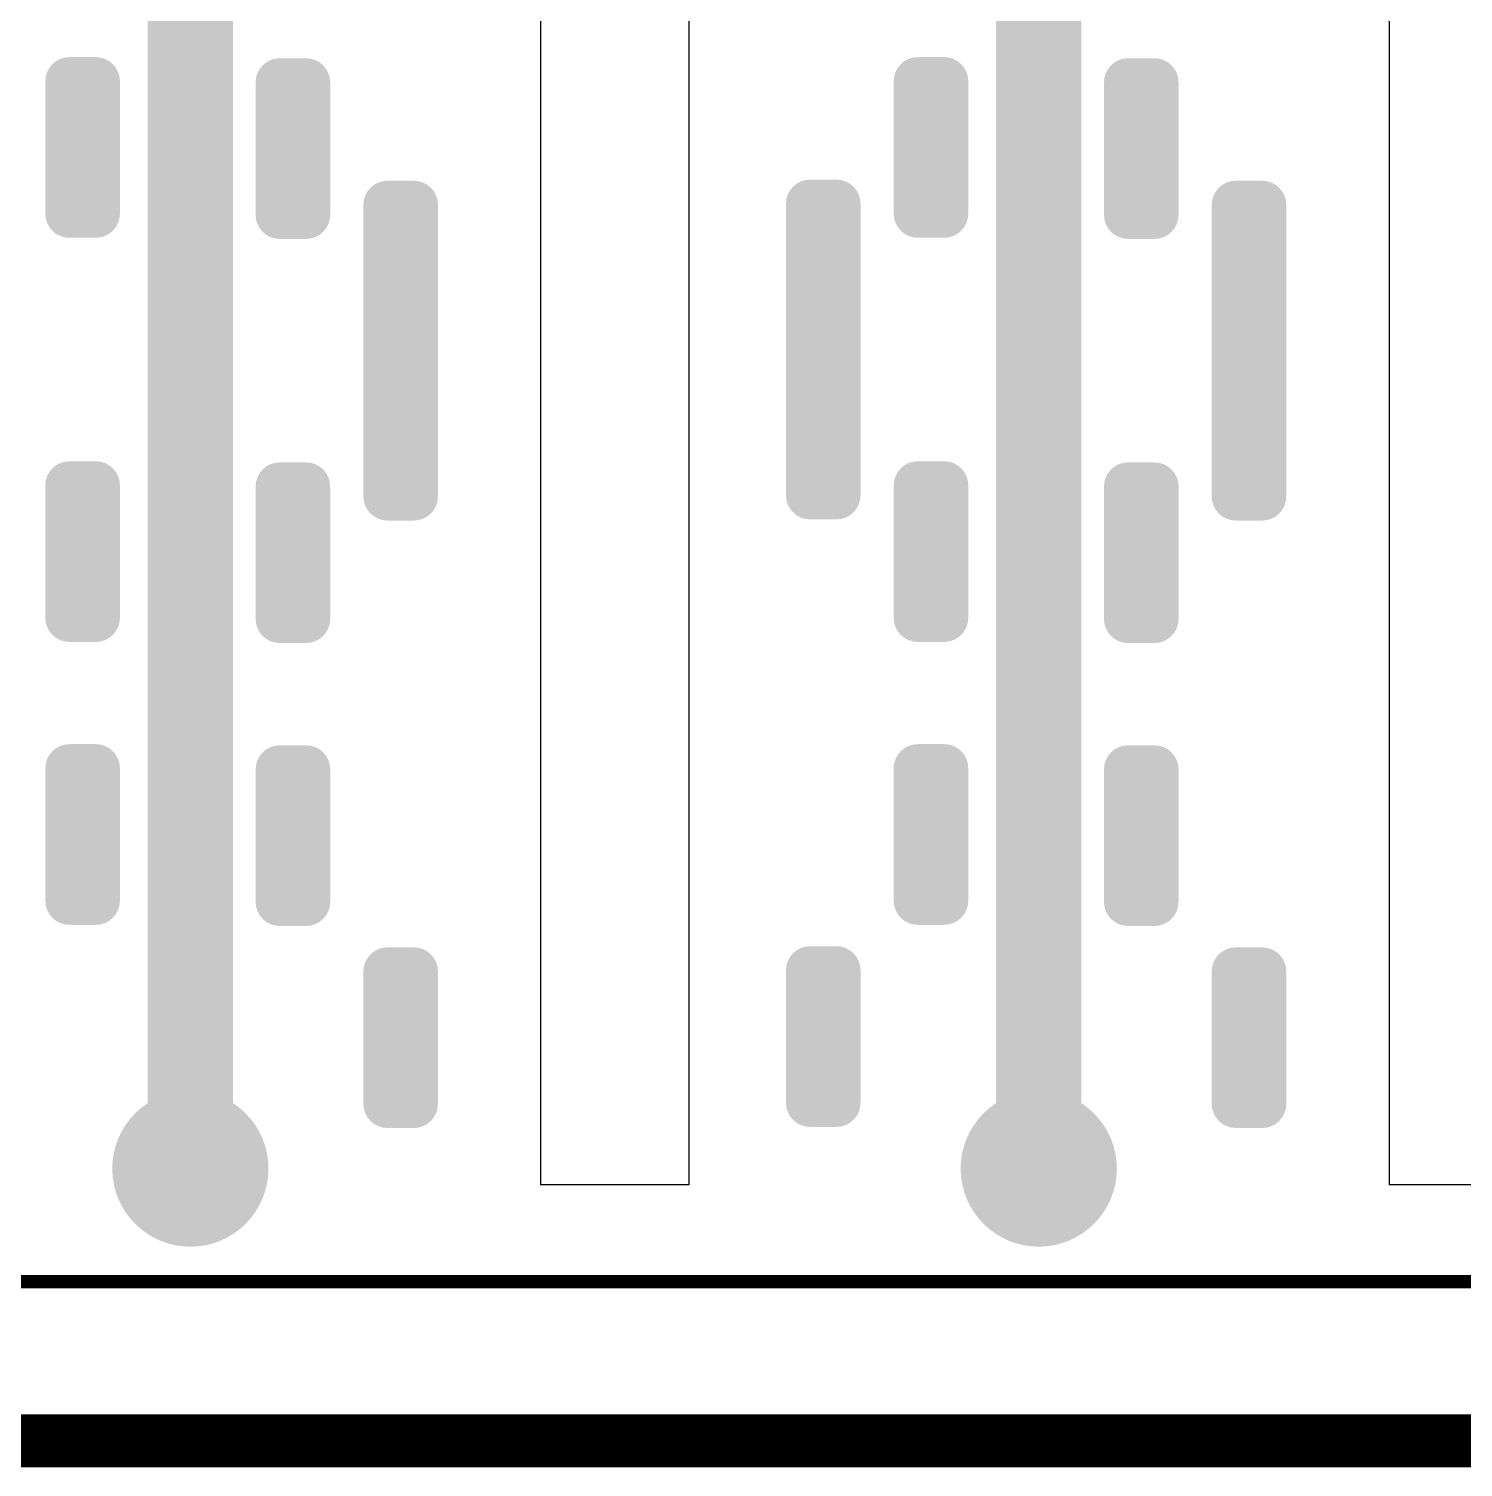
# Model space of a CAD drawing. Header units: inches. Extents: x -0.01 to 3.95, y -0.11 to 1.88.
# Drawn here: x 1.435 to 1.967, y -0.107 to 0.426 of the extents above; entities that cross this region are included whole.
import ezdxf

# ---------------------------------------------------------------- set-up
doc = ezdxf.new("R2010")
doc.units = ezdxf.units.IN
doc.header["$MEASUREMENT"] = 0
for name, color, linetype in [('Board Outline', 216, 'Continuous'), ('Bottom Layer', 5, 'Continuous'), ('Bottom Solder', 6, 'Continuous'), ('Top Layer', 1, 'Continuous'), ('Top Overlay', 2, 'Continuous'), ('Top Paste', 8, 'Continuous'), ('Top Solder', 216, 'Continuous'), ('Via Holes', 16, 'Continuous')]:
    doc.layers.add(name, color=color, linetype=linetype)

msp = doc.modelspace()

# ---------------------------------------------------------------- hatches: boundary and pattern name
at = {"layer": 'Bottom Layer'}
h = msp.add_hatch(color=5, dxfattribs=at)
edge = h.paths.add_edge_path()
edge.add_arc((1.49484, 0.00336), 0.025, 0, 360)
h = msp.add_hatch(color=5, dxfattribs=at)
edge = h.paths.add_edge_path()
edge.add_arc((1.8098, 0.00336), 0.025, 0, 360)
h = msp.add_hatch(color=5, dxfattribs=at)
edge = h.paths.add_edge_path()
edge.add_arc((1.8098, 0.00336), 0.025, 0, 360)
at = {"layer": 'Bottom Solder'}
h = msp.add_hatch(color=6, dxfattribs=at)
edge = h.paths.add_edge_path()
edge.add_arc((1.49484, 0.00336), 0.029, 0, 360)
h = msp.add_hatch(color=6, dxfattribs=at)
edge = h.paths.add_edge_path()
edge.add_arc((1.8098, 0.00336), 0.029, 0, 360)
h = msp.add_hatch(color=6, dxfattribs=at)
edge = h.paths.add_edge_path()
edge.add_arc((1.8098, 0.00336), 0.029, 0, 360)
at = {"layer": 'Top Layer'}
h = msp.add_hatch(color=1, dxfattribs=at)
edge = h.paths.add_edge_path()
edge.add_arc((1.48894, 1.70551), 0.00591, 90, 180)
edge.add_line((1.48303, 1.70551), (1.48303, 0.00472))
edge.add_arc((1.48894, 0.00472), 0.00591, 180, 270)
edge.add_line((1.48894, -0.00118), (1.50075, -0.00118))
edge.add_arc((1.50075, 0.00472), 0.00591, 270, 360)
edge.add_line((1.50665, 0.00472), (1.50665, 1.70551))
edge.add_arc((1.50075, 1.70551), 0.00591, 0, 90)
edge.add_line((1.50075, 1.71141), (1.48894, 1.71141))
h = msp.add_hatch(color=1, dxfattribs=at)
edge = h.paths.add_edge_path()
edge.add_arc((1.8039, 1.70551), 0.00591, 90, 180)
edge.add_line((1.79799, 1.70551), (1.79799, 0.00472))
edge.add_arc((1.8039, 0.00472), 0.00591, 180, 270)
edge.add_line((1.8039, -0.00118), (1.81571, -0.00118))
edge.add_arc((1.81571, 0.00472), 0.00591, 270, 360)
edge.add_line((1.82161, 0.00472), (1.82161, 1.70551))
edge.add_arc((1.81571, 1.70551), 0.00591, 0, 90)
edge.add_line((1.81571, 1.71141), (1.8039, 1.71141))
h = msp.add_hatch(color=1, dxfattribs=at)
edge = h.paths.add_edge_path()
edge.add_arc((1.44992, 0.40697), 0.00492, 90, 180)
edge.add_line((1.445, 0.40697), (1.445, 0.35775))
edge.add_arc((1.44992, 0.35775), 0.00492, 180, 270)
edge.add_line((1.44992, 0.35283), (1.45976, 0.35283))
edge.add_arc((1.45976, 0.35775), 0.00492, 270, 360)
edge.add_line((1.46469, 0.35775), (1.46469, 0.40697))
edge.add_arc((1.45976, 0.40697), 0.00492, 0, 90)
edge.add_line((1.45976, 0.41189), (1.44992, 0.41189))
h = msp.add_hatch(color=1, dxfattribs=at)
edge = h.paths.add_edge_path()
edge.add_arc((1.53783, 0.35734), 0.00492, 270, 360)
edge.add_line((1.54275, 0.35734), (1.54275, 0.40655))
edge.add_arc((1.53783, 0.40655), 0.00492, 0, 90)
edge.add_line((1.53783, 0.41147), (1.52799, 0.41147))
edge.add_arc((1.52799, 0.40655), 0.00492, 90, 180)
edge.add_line((1.52307, 0.40655), (1.52307, 0.35734))
edge.add_arc((1.52799, 0.35734), 0.00492, 180, 270)
edge.add_line((1.52799, 0.35242), (1.53783, 0.35242))
h = msp.add_hatch(color=1, dxfattribs=at)
edge = h.paths.add_edge_path()
edge.add_arc((1.76488, 0.40697), 0.00492, 90, 180)
edge.add_line((1.75996, 0.40697), (1.75996, 0.35775))
edge.add_arc((1.76488, 0.35775), 0.00492, 180, 270)
edge.add_line((1.76488, 0.35283), (1.77472, 0.35283))
edge.add_arc((1.77472, 0.35775), 0.00492, 270, 360)
edge.add_line((1.77965, 0.35775), (1.77965, 0.40697))
edge.add_arc((1.77472, 0.40697), 0.00492, 0, 90)
edge.add_line((1.77472, 0.41189), (1.76488, 0.41189))
h = msp.add_hatch(color=1, dxfattribs=at)
edge = h.paths.add_edge_path()
edge.add_arc((1.85279, 0.35734), 0.00492, 270, 360)
edge.add_line((1.85771, 0.35734), (1.85771, 0.40655))
edge.add_arc((1.85279, 0.40655), 0.00492, 0, 90)
edge.add_line((1.85279, 0.41147), (1.84295, 0.41147))
edge.add_arc((1.84295, 0.40655), 0.00492, 90, 180)
edge.add_line((1.83803, 0.40655), (1.83803, 0.35734))
edge.add_arc((1.84295, 0.35734), 0.00492, 180, 270)
edge.add_line((1.84295, 0.35242), (1.85279, 0.35242))
h = msp.add_hatch(color=1, dxfattribs=at)
edge = h.paths.add_edge_path()
edge.add_arc((1.57783, 0.25281), 0.00492, 270, 360)
edge.add_line((1.58275, 0.25281), (1.58275, 0.36108))
edge.add_arc((1.57783, 0.36108), 0.00492, 0, 90)
edge.add_line((1.57783, 0.366), (1.56799, 0.366))
edge.add_arc((1.56799, 0.36108), 0.00492, 90, 180)
edge.add_line((1.56307, 0.36108), (1.56307, 0.25281))
edge.add_arc((1.56799, 0.25281), 0.00492, 180, 270)
edge.add_line((1.56799, 0.24789), (1.57783, 0.24789))
h = msp.add_hatch(color=1, dxfattribs=at)
edge = h.paths.add_edge_path()
edge.add_arc((1.72488, 0.36149), 0.00492, 90, 180)
edge.add_line((1.71996, 0.36149), (1.71996, 0.25323))
edge.add_arc((1.72488, 0.25323), 0.00492, 180, 270)
edge.add_line((1.72488, 0.2483), (1.73472, 0.2483))
edge.add_arc((1.73472, 0.25323), 0.00492, 270, 360)
edge.add_line((1.73965, 0.25323), (1.73965, 0.36149))
edge.add_arc((1.73472, 0.36149), 0.00492, 0, 90)
edge.add_line((1.73472, 0.36641), (1.72488, 0.36641))
h = msp.add_hatch(color=1, dxfattribs=at)
edge = h.paths.add_edge_path()
edge.add_arc((1.89279, 0.25281), 0.00492, 270, 360)
edge.add_line((1.89771, 0.25281), (1.89771, 0.36108))
edge.add_arc((1.89279, 0.36108), 0.00492, 0, 90)
edge.add_line((1.89279, 0.366), (1.88295, 0.366))
edge.add_arc((1.88295, 0.36108), 0.00492, 90, 180)
edge.add_line((1.87803, 0.36108), (1.87803, 0.25281))
edge.add_arc((1.88295, 0.25281), 0.00492, 180, 270)
edge.add_line((1.88295, 0.24789), (1.89279, 0.24789))
h = msp.add_hatch(color=1, dxfattribs=at)
edge = h.paths.add_edge_path()
edge.add_arc((1.44992, 0.25697), 0.00492, 90, 180)
edge.add_line((1.445, 0.25697), (1.445, 0.20775))
edge.add_arc((1.44992, 0.20775), 0.00492, 180, 270)
edge.add_line((1.44992, 0.20283), (1.45976, 0.20283))
edge.add_arc((1.45976, 0.20775), 0.00492, 270, 360)
edge.add_line((1.46469, 0.20775), (1.46469, 0.25697))
edge.add_arc((1.45976, 0.25697), 0.00492, 0, 90)
edge.add_line((1.45976, 0.26189), (1.44992, 0.26189))
h = msp.add_hatch(color=1, dxfattribs=at)
edge = h.paths.add_edge_path()
edge.add_arc((1.76488, 0.25697), 0.00492, 90, 180)
edge.add_line((1.75996, 0.25697), (1.75996, 0.20775))
edge.add_arc((1.76488, 0.20775), 0.00492, 180, 270)
edge.add_line((1.76488, 0.20283), (1.77472, 0.20283))
edge.add_arc((1.77472, 0.20775), 0.00492, 270, 360)
edge.add_line((1.77965, 0.20775), (1.77965, 0.25697))
edge.add_arc((1.77472, 0.25697), 0.00492, 0, 90)
edge.add_line((1.77472, 0.26189), (1.76488, 0.26189))
h = msp.add_hatch(color=1, dxfattribs=at)
edge = h.paths.add_edge_path()
edge.add_arc((1.53783, 0.20734), 0.00492, 270, 360)
edge.add_line((1.54275, 0.20734), (1.54275, 0.25655))
edge.add_arc((1.53783, 0.25655), 0.00492, 0, 90)
edge.add_line((1.53783, 0.26147), (1.52799, 0.26147))
edge.add_arc((1.52799, 0.25655), 0.00492, 90, 180)
edge.add_line((1.52307, 0.25655), (1.52307, 0.20734))
edge.add_arc((1.52799, 0.20734), 0.00492, 180, 270)
edge.add_line((1.52799, 0.20242), (1.53783, 0.20242))
h = msp.add_hatch(color=1, dxfattribs=at)
edge = h.paths.add_edge_path()
edge.add_arc((1.85279, 0.20734), 0.00492, 270, 360)
edge.add_line((1.85771, 0.20734), (1.85771, 0.25655))
edge.add_arc((1.85279, 0.25655), 0.00492, 0, 90)
edge.add_line((1.85279, 0.26147), (1.84295, 0.26147))
edge.add_arc((1.84295, 0.25655), 0.00492, 90, 180)
edge.add_line((1.83803, 0.25655), (1.83803, 0.20734))
edge.add_arc((1.84295, 0.20734), 0.00492, 180, 270)
edge.add_line((1.84295, 0.20242), (1.85279, 0.20242))
h = msp.add_hatch(color=1, dxfattribs=at)
edge = h.paths.add_edge_path()
edge.add_arc((1.44992, 0.15197), 0.00492, 90, 180)
edge.add_line((1.445, 0.15197), (1.445, 0.10275))
edge.add_arc((1.44992, 0.10275), 0.00492, 180, 270)
edge.add_line((1.44992, 0.09783), (1.45976, 0.09783))
edge.add_arc((1.45976, 0.10275), 0.00492, 270, 360)
edge.add_line((1.46469, 0.10275), (1.46469, 0.15197))
edge.add_arc((1.45976, 0.15197), 0.00492, 0, 90)
edge.add_line((1.45976, 0.15689), (1.44992, 0.15689))
h = msp.add_hatch(color=1, dxfattribs=at)
edge = h.paths.add_edge_path()
edge.add_arc((1.53783, 0.10234), 0.00492, 270, 360)
edge.add_line((1.54275, 0.10234), (1.54275, 0.15155))
edge.add_arc((1.53783, 0.15155), 0.00492, 0, 90)
edge.add_line((1.53783, 0.15647), (1.52799, 0.15647))
edge.add_arc((1.52799, 0.15155), 0.00492, 90, 180)
edge.add_line((1.52307, 0.15155), (1.52307, 0.10234))
edge.add_arc((1.52799, 0.10234), 0.00492, 180, 270)
edge.add_line((1.52799, 0.09742), (1.53783, 0.09742))
h = msp.add_hatch(color=1, dxfattribs=at)
edge = h.paths.add_edge_path()
edge.add_arc((1.76488, 0.15197), 0.00492, 90, 180)
edge.add_line((1.75996, 0.15197), (1.75996, 0.10275))
edge.add_arc((1.76488, 0.10275), 0.00492, 180, 270)
edge.add_line((1.76488, 0.09783), (1.77472, 0.09783))
edge.add_arc((1.77472, 0.10275), 0.00492, 270, 360)
edge.add_line((1.77965, 0.10275), (1.77965, 0.15197))
edge.add_arc((1.77472, 0.15197), 0.00492, 0, 90)
edge.add_line((1.77472, 0.15689), (1.76488, 0.15689))
h = msp.add_hatch(color=1, dxfattribs=at)
edge = h.paths.add_edge_path()
edge.add_arc((1.85279, 0.10234), 0.00492, 270, 360)
edge.add_line((1.85771, 0.10234), (1.85771, 0.15155))
edge.add_arc((1.85279, 0.15155), 0.00492, 0, 90)
edge.add_line((1.85279, 0.15647), (1.84295, 0.15647))
edge.add_arc((1.84295, 0.15155), 0.00492, 90, 180)
edge.add_line((1.83803, 0.15155), (1.83803, 0.10234))
edge.add_arc((1.84295, 0.10234), 0.00492, 180, 270)
edge.add_line((1.84295, 0.09742), (1.85279, 0.09742))
h = msp.add_hatch(color=1, dxfattribs=at)
edge = h.paths.add_edge_path()
edge.add_arc((1.57783, 0.02734), 0.00492, 270, 360)
edge.add_line((1.58275, 0.02734), (1.58275, 0.07655))
edge.add_arc((1.57783, 0.07655), 0.00492, 0, 90)
edge.add_line((1.57783, 0.08147), (1.56799, 0.08147))
edge.add_arc((1.56799, 0.07655), 0.00492, 90, 180)
edge.add_line((1.56307, 0.07655), (1.56307, 0.02734))
edge.add_arc((1.56799, 0.02734), 0.00492, 180, 270)
edge.add_line((1.56799, 0.02242), (1.57783, 0.02242))
h = msp.add_hatch(color=1, dxfattribs=at)
edge = h.paths.add_edge_path()
edge.add_arc((1.72488, 0.07697), 0.00492, 90, 180)
edge.add_line((1.71996, 0.07697), (1.71996, 0.02775))
edge.add_arc((1.72488, 0.02775), 0.00492, 180, 270)
edge.add_line((1.72488, 0.02283), (1.73472, 0.02283))
edge.add_arc((1.73472, 0.02775), 0.00492, 270, 360)
edge.add_line((1.73965, 0.02775), (1.73965, 0.07697))
edge.add_arc((1.73472, 0.07697), 0.00492, 0, 90)
edge.add_line((1.73472, 0.08189), (1.72488, 0.08189))
h = msp.add_hatch(color=1, dxfattribs=at)
edge = h.paths.add_edge_path()
edge.add_arc((1.89279, 0.02734), 0.00492, 270, 360)
edge.add_line((1.89771, 0.02734), (1.89771, 0.07655))
edge.add_arc((1.89279, 0.07655), 0.00492, 0, 90)
edge.add_line((1.89279, 0.08147), (1.88295, 0.08147))
edge.add_arc((1.88295, 0.07655), 0.00492, 90, 180)
edge.add_line((1.87803, 0.07655), (1.87803, 0.02734))
edge.add_arc((1.88295, 0.02734), 0.00492, 180, 270)
edge.add_line((1.88295, 0.02242), (1.89279, 0.02242))
h = msp.add_hatch(color=1, dxfattribs=at)
edge = h.paths.add_edge_path()
edge.add_arc((1.49484, 0.00336), 0.025, 0, 360)
h = msp.add_hatch(color=1, dxfattribs=at)
edge = h.paths.add_edge_path()
edge.add_arc((1.8098, 0.00336), 0.025, 0, 360)
h = msp.add_hatch(color=1, dxfattribs=at)
edge = h.paths.add_edge_path()
edge.add_arc((1.8098, 0.00336), 0.025, 0, 360)
at = {"layer": 'Top Paste'}
h = msp.add_hatch(color=8, dxfattribs=at)
edge = h.paths.add_edge_path()
edge.add_arc((1.48894, 1.70551), 0.00591, 90, 180)
edge.add_line((1.48303, 1.70551), (1.48303, 0.00472))
edge.add_arc((1.48894, 0.00472), 0.00591, 180, 270)
edge.add_line((1.48894, -0.00118), (1.50075, -0.00118))
edge.add_arc((1.50075, 0.00472), 0.00591, 270, 360)
edge.add_line((1.50665, 0.00472), (1.50665, 1.70551))
edge.add_arc((1.50075, 1.70551), 0.00591, 0, 90)
edge.add_line((1.50075, 1.71141), (1.48894, 1.71141))
h = msp.add_hatch(color=8, dxfattribs=at)
edge = h.paths.add_edge_path()
edge.add_arc((1.8039, 1.70551), 0.00591, 90, 180)
edge.add_line((1.79799, 1.70551), (1.79799, 0.00472))
edge.add_arc((1.8039, 0.00472), 0.00591, 180, 270)
edge.add_line((1.8039, -0.00118), (1.81571, -0.00118))
edge.add_arc((1.81571, 0.00472), 0.00591, 270, 360)
edge.add_line((1.82161, 0.00472), (1.82161, 1.70551))
edge.add_arc((1.81571, 1.70551), 0.00591, 0, 90)
edge.add_line((1.81571, 1.71141), (1.8039, 1.71141))
h = msp.add_hatch(color=8, dxfattribs=at)
edge = h.paths.add_edge_path()
edge.add_arc((1.44992, 0.40697), 0.00492, 90, 180)
edge.add_line((1.445, 0.40697), (1.445, 0.35775))
edge.add_arc((1.44992, 0.35775), 0.00492, 180, 270)
edge.add_line((1.44992, 0.35283), (1.45976, 0.35283))
edge.add_arc((1.45976, 0.35775), 0.00492, 270, 360)
edge.add_line((1.46469, 0.35775), (1.46469, 0.40697))
edge.add_arc((1.45976, 0.40697), 0.00492, 0, 90)
edge.add_line((1.45976, 0.41189), (1.44992, 0.41189))
h = msp.add_hatch(color=8, dxfattribs=at)
edge = h.paths.add_edge_path()
edge.add_arc((1.53783, 0.35734), 0.00492, 270, 360)
edge.add_line((1.54275, 0.35734), (1.54275, 0.40655))
edge.add_arc((1.53783, 0.40655), 0.00492, 0, 90)
edge.add_line((1.53783, 0.41147), (1.52799, 0.41147))
edge.add_arc((1.52799, 0.40655), 0.00492, 90, 180)
edge.add_line((1.52307, 0.40655), (1.52307, 0.35734))
edge.add_arc((1.52799, 0.35734), 0.00492, 180, 270)
edge.add_line((1.52799, 0.35242), (1.53783, 0.35242))
h = msp.add_hatch(color=8, dxfattribs=at)
edge = h.paths.add_edge_path()
edge.add_arc((1.76488, 0.40697), 0.00492, 90, 180)
edge.add_line((1.75996, 0.40697), (1.75996, 0.35775))
edge.add_arc((1.76488, 0.35775), 0.00492, 180, 270)
edge.add_line((1.76488, 0.35283), (1.77472, 0.35283))
edge.add_arc((1.77472, 0.35775), 0.00492, 270, 360)
edge.add_line((1.77965, 0.35775), (1.77965, 0.40697))
edge.add_arc((1.77472, 0.40697), 0.00492, 0, 90)
edge.add_line((1.77472, 0.41189), (1.76488, 0.41189))
h = msp.add_hatch(color=8, dxfattribs=at)
edge = h.paths.add_edge_path()
edge.add_arc((1.85279, 0.35734), 0.00492, 270, 360)
edge.add_line((1.85771, 0.35734), (1.85771, 0.40655))
edge.add_arc((1.85279, 0.40655), 0.00492, 0, 90)
edge.add_line((1.85279, 0.41147), (1.84295, 0.41147))
edge.add_arc((1.84295, 0.40655), 0.00492, 90, 180)
edge.add_line((1.83803, 0.40655), (1.83803, 0.35734))
edge.add_arc((1.84295, 0.35734), 0.00492, 180, 270)
edge.add_line((1.84295, 0.35242), (1.85279, 0.35242))
h = msp.add_hatch(color=8, dxfattribs=at)
edge = h.paths.add_edge_path()
edge.add_arc((1.57783, 0.25281), 0.00492, 270, 360)
edge.add_line((1.58275, 0.25281), (1.58275, 0.36108))
edge.add_arc((1.57783, 0.36108), 0.00492, 0, 90)
edge.add_line((1.57783, 0.366), (1.56799, 0.366))
edge.add_arc((1.56799, 0.36108), 0.00492, 90, 180)
edge.add_line((1.56307, 0.36108), (1.56307, 0.25281))
edge.add_arc((1.56799, 0.25281), 0.00492, 180, 270)
edge.add_line((1.56799, 0.24789), (1.57783, 0.24789))
h = msp.add_hatch(color=8, dxfattribs=at)
edge = h.paths.add_edge_path()
edge.add_arc((1.72488, 0.36149), 0.00492, 90, 180)
edge.add_line((1.71996, 0.36149), (1.71996, 0.25323))
edge.add_arc((1.72488, 0.25323), 0.00492, 180, 270)
edge.add_line((1.72488, 0.2483), (1.73472, 0.2483))
edge.add_arc((1.73472, 0.25323), 0.00492, 270, 360)
edge.add_line((1.73965, 0.25323), (1.73965, 0.36149))
edge.add_arc((1.73472, 0.36149), 0.00492, 0, 90)
edge.add_line((1.73472, 0.36641), (1.72488, 0.36641))
h = msp.add_hatch(color=8, dxfattribs=at)
edge = h.paths.add_edge_path()
edge.add_arc((1.89279, 0.25281), 0.00492, 270, 360)
edge.add_line((1.89771, 0.25281), (1.89771, 0.36108))
edge.add_arc((1.89279, 0.36108), 0.00492, 0, 90)
edge.add_line((1.89279, 0.366), (1.88295, 0.366))
edge.add_arc((1.88295, 0.36108), 0.00492, 90, 180)
edge.add_line((1.87803, 0.36108), (1.87803, 0.25281))
edge.add_arc((1.88295, 0.25281), 0.00492, 180, 270)
edge.add_line((1.88295, 0.24789), (1.89279, 0.24789))
h = msp.add_hatch(color=8, dxfattribs=at)
edge = h.paths.add_edge_path()
edge.add_arc((1.44992, 0.25697), 0.00492, 90, 180)
edge.add_line((1.445, 0.25697), (1.445, 0.20775))
edge.add_arc((1.44992, 0.20775), 0.00492, 180, 270)
edge.add_line((1.44992, 0.20283), (1.45976, 0.20283))
edge.add_arc((1.45976, 0.20775), 0.00492, 270, 360)
edge.add_line((1.46469, 0.20775), (1.46469, 0.25697))
edge.add_arc((1.45976, 0.25697), 0.00492, 0, 90)
edge.add_line((1.45976, 0.26189), (1.44992, 0.26189))
h = msp.add_hatch(color=8, dxfattribs=at)
edge = h.paths.add_edge_path()
edge.add_arc((1.76488, 0.25697), 0.00492, 90, 180)
edge.add_line((1.75996, 0.25697), (1.75996, 0.20775))
edge.add_arc((1.76488, 0.20775), 0.00492, 180, 270)
edge.add_line((1.76488, 0.20283), (1.77472, 0.20283))
edge.add_arc((1.77472, 0.20775), 0.00492, 270, 360)
edge.add_line((1.77965, 0.20775), (1.77965, 0.25697))
edge.add_arc((1.77472, 0.25697), 0.00492, 0, 90)
edge.add_line((1.77472, 0.26189), (1.76488, 0.26189))
h = msp.add_hatch(color=8, dxfattribs=at)
edge = h.paths.add_edge_path()
edge.add_arc((1.53783, 0.20734), 0.00492, 270, 360)
edge.add_line((1.54275, 0.20734), (1.54275, 0.25655))
edge.add_arc((1.53783, 0.25655), 0.00492, 0, 90)
edge.add_line((1.53783, 0.26147), (1.52799, 0.26147))
edge.add_arc((1.52799, 0.25655), 0.00492, 90, 180)
edge.add_line((1.52307, 0.25655), (1.52307, 0.20734))
edge.add_arc((1.52799, 0.20734), 0.00492, 180, 270)
edge.add_line((1.52799, 0.20242), (1.53783, 0.20242))
h = msp.add_hatch(color=8, dxfattribs=at)
edge = h.paths.add_edge_path()
edge.add_arc((1.85279, 0.20734), 0.00492, 270, 360)
edge.add_line((1.85771, 0.20734), (1.85771, 0.25655))
edge.add_arc((1.85279, 0.25655), 0.00492, 0, 90)
edge.add_line((1.85279, 0.26147), (1.84295, 0.26147))
edge.add_arc((1.84295, 0.25655), 0.00492, 90, 180)
edge.add_line((1.83803, 0.25655), (1.83803, 0.20734))
edge.add_arc((1.84295, 0.20734), 0.00492, 180, 270)
edge.add_line((1.84295, 0.20242), (1.85279, 0.20242))
h = msp.add_hatch(color=8, dxfattribs=at)
edge = h.paths.add_edge_path()
edge.add_arc((1.44992, 0.15197), 0.00492, 90, 180)
edge.add_line((1.445, 0.15197), (1.445, 0.10275))
edge.add_arc((1.44992, 0.10275), 0.00492, 180, 270)
edge.add_line((1.44992, 0.09783), (1.45976, 0.09783))
edge.add_arc((1.45976, 0.10275), 0.00492, 270, 360)
edge.add_line((1.46469, 0.10275), (1.46469, 0.15197))
edge.add_arc((1.45976, 0.15197), 0.00492, 0, 90)
edge.add_line((1.45976, 0.15689), (1.44992, 0.15689))
h = msp.add_hatch(color=8, dxfattribs=at)
edge = h.paths.add_edge_path()
edge.add_arc((1.53783, 0.10234), 0.00492, 270, 360)
edge.add_line((1.54275, 0.10234), (1.54275, 0.15155))
edge.add_arc((1.53783, 0.15155), 0.00492, 0, 90)
edge.add_line((1.53783, 0.15647), (1.52799, 0.15647))
edge.add_arc((1.52799, 0.15155), 0.00492, 90, 180)
edge.add_line((1.52307, 0.15155), (1.52307, 0.10234))
edge.add_arc((1.52799, 0.10234), 0.00492, 180, 270)
edge.add_line((1.52799, 0.09742), (1.53783, 0.09742))
h = msp.add_hatch(color=8, dxfattribs=at)
edge = h.paths.add_edge_path()
edge.add_arc((1.76488, 0.15197), 0.00492, 90, 180)
edge.add_line((1.75996, 0.15197), (1.75996, 0.10275))
edge.add_arc((1.76488, 0.10275), 0.00492, 180, 270)
edge.add_line((1.76488, 0.09783), (1.77472, 0.09783))
edge.add_arc((1.77472, 0.10275), 0.00492, 270, 360)
edge.add_line((1.77965, 0.10275), (1.77965, 0.15197))
edge.add_arc((1.77472, 0.15197), 0.00492, 0, 90)
edge.add_line((1.77472, 0.15689), (1.76488, 0.15689))
h = msp.add_hatch(color=8, dxfattribs=at)
edge = h.paths.add_edge_path()
edge.add_arc((1.85279, 0.10234), 0.00492, 270, 360)
edge.add_line((1.85771, 0.10234), (1.85771, 0.15155))
edge.add_arc((1.85279, 0.15155), 0.00492, 0, 90)
edge.add_line((1.85279, 0.15647), (1.84295, 0.15647))
edge.add_arc((1.84295, 0.15155), 0.00492, 90, 180)
edge.add_line((1.83803, 0.15155), (1.83803, 0.10234))
edge.add_arc((1.84295, 0.10234), 0.00492, 180, 270)
edge.add_line((1.84295, 0.09742), (1.85279, 0.09742))
h = msp.add_hatch(color=8, dxfattribs=at)
edge = h.paths.add_edge_path()
edge.add_arc((1.57783, 0.02734), 0.00492, 270, 360)
edge.add_line((1.58275, 0.02734), (1.58275, 0.07655))
edge.add_arc((1.57783, 0.07655), 0.00492, 0, 90)
edge.add_line((1.57783, 0.08147), (1.56799, 0.08147))
edge.add_arc((1.56799, 0.07655), 0.00492, 90, 180)
edge.add_line((1.56307, 0.07655), (1.56307, 0.02734))
edge.add_arc((1.56799, 0.02734), 0.00492, 180, 270)
edge.add_line((1.56799, 0.02242), (1.57783, 0.02242))
h = msp.add_hatch(color=8, dxfattribs=at)
edge = h.paths.add_edge_path()
edge.add_arc((1.72488, 0.07697), 0.00492, 90, 180)
edge.add_line((1.71996, 0.07697), (1.71996, 0.02775))
edge.add_arc((1.72488, 0.02775), 0.00492, 180, 270)
edge.add_line((1.72488, 0.02283), (1.73472, 0.02283))
edge.add_arc((1.73472, 0.02775), 0.00492, 270, 360)
edge.add_line((1.73965, 0.02775), (1.73965, 0.07697))
edge.add_arc((1.73472, 0.07697), 0.00492, 0, 90)
edge.add_line((1.73472, 0.08189), (1.72488, 0.08189))
h = msp.add_hatch(color=8, dxfattribs=at)
edge = h.paths.add_edge_path()
edge.add_arc((1.89279, 0.02734), 0.00492, 270, 360)
edge.add_line((1.89771, 0.02734), (1.89771, 0.07655))
edge.add_arc((1.89279, 0.07655), 0.00492, 0, 90)
edge.add_line((1.89279, 0.08147), (1.88295, 0.08147))
edge.add_arc((1.88295, 0.07655), 0.00492, 90, 180)
edge.add_line((1.87803, 0.07655), (1.87803, 0.02734))
edge.add_arc((1.88295, 0.02734), 0.00492, 180, 270)
edge.add_line((1.88295, 0.02242), (1.89279, 0.02242))
at = {"layer": 'Top Solder'}
h = msp.add_hatch(color=216, dxfattribs=at)
edge = h.paths.add_edge_path()
edge.add_arc((1.48894, 1.70551), 0.00991, 90, 180)
edge.add_line((1.47903, 1.70551), (1.47903, 0.00472))
edge.add_arc((1.48894, 0.00472), 0.00991, 180, 270)
edge.add_line((1.48894, -0.00518), (1.50075, -0.00518))
edge.add_arc((1.50075, 0.00472), 0.00991, 270, 360)
edge.add_line((1.51065, 0.00472), (1.51065, 1.70551))
edge.add_arc((1.50075, 1.70551), 0.00991, 0, 90)
edge.add_line((1.50075, 1.71541), (1.48894, 1.71541))
h = msp.add_hatch(color=216, dxfattribs=at)
edge = h.paths.add_edge_path()
edge.add_arc((1.8039, 1.70551), 0.00991, 90, 180)
edge.add_line((1.79399, 1.70551), (1.79399, 0.00472))
edge.add_arc((1.8039, 0.00472), 0.00991, 180, 270)
edge.add_line((1.8039, -0.00518), (1.81571, -0.00518))
edge.add_arc((1.81571, 0.00472), 0.00991, 270, 360)
edge.add_line((1.82561, 0.00472), (1.82561, 1.70551))
edge.add_arc((1.81571, 1.70551), 0.00991, 0, 90)
edge.add_line((1.81571, 1.71541), (1.8039, 1.71541))
h = msp.add_hatch(color=216, dxfattribs=at)
edge = h.paths.add_edge_path()
edge.add_arc((1.44992, 0.40697), 0.00892, 90, 180)
edge.add_line((1.441, 0.40697), (1.441, 0.35775))
edge.add_arc((1.44992, 0.35775), 0.00892, 180, 270)
edge.add_line((1.44992, 0.34883), (1.45976, 0.34883))
edge.add_arc((1.45976, 0.35775), 0.00892, 270, 360)
edge.add_line((1.46869, 0.35775), (1.46869, 0.40697))
edge.add_arc((1.45976, 0.40697), 0.00892, 0, 90)
edge.add_line((1.45976, 0.41589), (1.44992, 0.41589))
h = msp.add_hatch(color=216, dxfattribs=at)
edge = h.paths.add_edge_path()
edge.add_arc((1.53783, 0.35734), 0.00892, 270, 360)
edge.add_line((1.54675, 0.35734), (1.54675, 0.40655))
edge.add_arc((1.53783, 0.40655), 0.00892, 0, 90)
edge.add_line((1.53783, 0.41547), (1.52799, 0.41547))
edge.add_arc((1.52799, 0.40655), 0.00892, 90, 180)
edge.add_line((1.51907, 0.40655), (1.51907, 0.35734))
edge.add_arc((1.52799, 0.35734), 0.00892, 180, 270)
edge.add_line((1.52799, 0.34842), (1.53783, 0.34842))
h = msp.add_hatch(color=216, dxfattribs=at)
edge = h.paths.add_edge_path()
edge.add_arc((1.76488, 0.40697), 0.00892, 90, 180)
edge.add_line((1.75596, 0.40697), (1.75596, 0.35775))
edge.add_arc((1.76488, 0.35775), 0.00892, 180, 270)
edge.add_line((1.76488, 0.34883), (1.77472, 0.34883))
edge.add_arc((1.77472, 0.35775), 0.00892, 270, 360)
edge.add_line((1.78365, 0.35775), (1.78365, 0.40697))
edge.add_arc((1.77472, 0.40697), 0.00892, 0, 90)
edge.add_line((1.77472, 0.41589), (1.76488, 0.41589))
h = msp.add_hatch(color=216, dxfattribs=at)
edge = h.paths.add_edge_path()
edge.add_arc((1.85279, 0.35734), 0.00892, 270, 360)
edge.add_line((1.86171, 0.35734), (1.86171, 0.40655))
edge.add_arc((1.85279, 0.40655), 0.00892, 0, 90)
edge.add_line((1.85279, 0.41547), (1.84295, 0.41547))
edge.add_arc((1.84295, 0.40655), 0.00892, 90, 180)
edge.add_line((1.83403, 0.40655), (1.83403, 0.35734))
edge.add_arc((1.84295, 0.35734), 0.00892, 180, 270)
edge.add_line((1.84295, 0.34842), (1.85279, 0.34842))
h = msp.add_hatch(color=216, dxfattribs=at)
edge = h.paths.add_edge_path()
edge.add_arc((1.57783, 0.25281), 0.00892, 270, 360)
edge.add_line((1.58675, 0.25281), (1.58675, 0.36108))
edge.add_arc((1.57783, 0.36108), 0.00892, 0, 90)
edge.add_line((1.57783, 0.37), (1.56799, 0.37))
edge.add_arc((1.56799, 0.36108), 0.00892, 90, 180)
edge.add_line((1.55907, 0.36108), (1.55907, 0.25281))
edge.add_arc((1.56799, 0.25281), 0.00892, 180, 270)
edge.add_line((1.56799, 0.24389), (1.57783, 0.24389))
h = msp.add_hatch(color=216, dxfattribs=at)
edge = h.paths.add_edge_path()
edge.add_arc((1.72488, 0.36149), 0.00892, 90, 180)
edge.add_line((1.71596, 0.36149), (1.71596, 0.25323))
edge.add_arc((1.72488, 0.25323), 0.00892, 180, 270)
edge.add_line((1.72488, 0.2443), (1.73472, 0.2443))
edge.add_arc((1.73472, 0.25323), 0.00892, 270, 360)
edge.add_line((1.74365, 0.25323), (1.74365, 0.36149))
edge.add_arc((1.73472, 0.36149), 0.00892, 0, 90)
edge.add_line((1.73472, 0.37041), (1.72488, 0.37041))
h = msp.add_hatch(color=216, dxfattribs=at)
edge = h.paths.add_edge_path()
edge.add_arc((1.89279, 0.25281), 0.00892, 270, 360)
edge.add_line((1.90171, 0.25281), (1.90171, 0.36108))
edge.add_arc((1.89279, 0.36108), 0.00892, 0, 90)
edge.add_line((1.89279, 0.37), (1.88295, 0.37))
edge.add_arc((1.88295, 0.36108), 0.00892, 90, 180)
edge.add_line((1.87403, 0.36108), (1.87403, 0.25281))
edge.add_arc((1.88295, 0.25281), 0.00892, 180, 270)
edge.add_line((1.88295, 0.24389), (1.89279, 0.24389))
h = msp.add_hatch(color=216, dxfattribs=at)
edge = h.paths.add_edge_path()
edge.add_arc((1.44992, 0.25697), 0.00892, 90, 180)
edge.add_line((1.441, 0.25697), (1.441, 0.20775))
edge.add_arc((1.44992, 0.20775), 0.00892, 180, 270)
edge.add_line((1.44992, 0.19883), (1.45976, 0.19883))
edge.add_arc((1.45976, 0.20775), 0.00892, 270, 360)
edge.add_line((1.46869, 0.20775), (1.46869, 0.25697))
edge.add_arc((1.45976, 0.25697), 0.00892, 0, 90)
edge.add_line((1.45976, 0.26589), (1.44992, 0.26589))
h = msp.add_hatch(color=216, dxfattribs=at)
edge = h.paths.add_edge_path()
edge.add_arc((1.53783, 0.20734), 0.00892, 270, 360)
edge.add_line((1.54675, 0.20734), (1.54675, 0.25655))
edge.add_arc((1.53783, 0.25655), 0.00892, 0, 90)
edge.add_line((1.53783, 0.26547), (1.52799, 0.26547))
edge.add_arc((1.52799, 0.25655), 0.00892, 90, 180)
edge.add_line((1.51907, 0.25655), (1.51907, 0.20734))
edge.add_arc((1.52799, 0.20734), 0.00892, 180, 270)
edge.add_line((1.52799, 0.19842), (1.53783, 0.19842))
h = msp.add_hatch(color=216, dxfattribs=at)
edge = h.paths.add_edge_path()
edge.add_arc((1.76488, 0.25697), 0.00892, 90, 180)
edge.add_line((1.75596, 0.25697), (1.75596, 0.20775))
edge.add_arc((1.76488, 0.20775), 0.00892, 180, 270)
edge.add_line((1.76488, 0.19883), (1.77472, 0.19883))
edge.add_arc((1.77472, 0.20775), 0.00892, 270, 360)
edge.add_line((1.78365, 0.20775), (1.78365, 0.25697))
edge.add_arc((1.77472, 0.25697), 0.00892, 0, 90)
edge.add_line((1.77472, 0.26589), (1.76488, 0.26589))
h = msp.add_hatch(color=216, dxfattribs=at)
edge = h.paths.add_edge_path()
edge.add_arc((1.85279, 0.20734), 0.00892, 270, 360)
edge.add_line((1.86171, 0.20734), (1.86171, 0.25655))
edge.add_arc((1.85279, 0.25655), 0.00892, 0, 90)
edge.add_line((1.85279, 0.26547), (1.84295, 0.26547))
edge.add_arc((1.84295, 0.25655), 0.00892, 90, 180)
edge.add_line((1.83403, 0.25655), (1.83403, 0.20734))
edge.add_arc((1.84295, 0.20734), 0.00892, 180, 270)
edge.add_line((1.84295, 0.19842), (1.85279, 0.19842))
h = msp.add_hatch(color=216, dxfattribs=at)
edge = h.paths.add_edge_path()
edge.add_arc((1.44992, 0.15197), 0.00892, 90, 180)
edge.add_line((1.441, 0.15197), (1.441, 0.10275))
edge.add_arc((1.44992, 0.10275), 0.00892, 180, 270)
edge.add_line((1.44992, 0.09383), (1.45976, 0.09383))
edge.add_arc((1.45976, 0.10275), 0.00892, 270, 360)
edge.add_line((1.46869, 0.10275), (1.46869, 0.15197))
edge.add_arc((1.45976, 0.15197), 0.00892, 0, 90)
edge.add_line((1.45976, 0.16089), (1.44992, 0.16089))
h = msp.add_hatch(color=216, dxfattribs=at)
edge = h.paths.add_edge_path()
edge.add_arc((1.53783, 0.10234), 0.00892, 270, 360)
edge.add_line((1.54675, 0.10234), (1.54675, 0.15155))
edge.add_arc((1.53783, 0.15155), 0.00892, 0, 90)
edge.add_line((1.53783, 0.16047), (1.52799, 0.16047))
edge.add_arc((1.52799, 0.15155), 0.00892, 90, 180)
edge.add_line((1.51907, 0.15155), (1.51907, 0.10234))
edge.add_arc((1.52799, 0.10234), 0.00892, 180, 270)
edge.add_line((1.52799, 0.09342), (1.53783, 0.09342))
h = msp.add_hatch(color=216, dxfattribs=at)
edge = h.paths.add_edge_path()
edge.add_arc((1.76488, 0.15197), 0.00892, 90, 180)
edge.add_line((1.75596, 0.15197), (1.75596, 0.10275))
edge.add_arc((1.76488, 0.10275), 0.00892, 180, 270)
edge.add_line((1.76488, 0.09383), (1.77472, 0.09383))
edge.add_arc((1.77472, 0.10275), 0.00892, 270, 360)
edge.add_line((1.78365, 0.10275), (1.78365, 0.15197))
edge.add_arc((1.77472, 0.15197), 0.00892, 0, 90)
edge.add_line((1.77472, 0.16089), (1.76488, 0.16089))
h = msp.add_hatch(color=216, dxfattribs=at)
edge = h.paths.add_edge_path()
edge.add_arc((1.85279, 0.10234), 0.00892, 270, 360)
edge.add_line((1.86171, 0.10234), (1.86171, 0.15155))
edge.add_arc((1.85279, 0.15155), 0.00892, 0, 90)
edge.add_line((1.85279, 0.16047), (1.84295, 0.16047))
edge.add_arc((1.84295, 0.15155), 0.00892, 90, 180)
edge.add_line((1.83403, 0.15155), (1.83403, 0.10234))
edge.add_arc((1.84295, 0.10234), 0.00892, 180, 270)
edge.add_line((1.84295, 0.09342), (1.85279, 0.09342))
h = msp.add_hatch(color=216, dxfattribs=at)
edge = h.paths.add_edge_path()
edge.add_arc((1.57783, 0.02734), 0.00892, 270, 360)
edge.add_line((1.58675, 0.02734), (1.58675, 0.07655))
edge.add_arc((1.57783, 0.07655), 0.00892, 0, 90)
edge.add_line((1.57783, 0.08547), (1.56799, 0.08547))
edge.add_arc((1.56799, 0.07655), 0.00892, 90, 180)
edge.add_line((1.55907, 0.07655), (1.55907, 0.02734))
edge.add_arc((1.56799, 0.02734), 0.00892, 180, 270)
edge.add_line((1.56799, 0.01842), (1.57783, 0.01842))
h = msp.add_hatch(color=216, dxfattribs=at)
edge = h.paths.add_edge_path()
edge.add_arc((1.72488, 0.07697), 0.00892, 90, 180)
edge.add_line((1.71596, 0.07697), (1.71596, 0.02775))
edge.add_arc((1.72488, 0.02775), 0.00892, 180, 270)
edge.add_line((1.72488, 0.01883), (1.73472, 0.01883))
edge.add_arc((1.73472, 0.02775), 0.00892, 270, 360)
edge.add_line((1.74365, 0.02775), (1.74365, 0.07697))
edge.add_arc((1.73472, 0.07697), 0.00892, 0, 90)
edge.add_line((1.73472, 0.08589), (1.72488, 0.08589))
h = msp.add_hatch(color=216, dxfattribs=at)
edge = h.paths.add_edge_path()
edge.add_arc((1.89279, 0.02734), 0.00892, 270, 360)
edge.add_line((1.90171, 0.02734), (1.90171, 0.07655))
edge.add_arc((1.89279, 0.07655), 0.00892, 0, 90)
edge.add_line((1.89279, 0.08547), (1.88295, 0.08547))
edge.add_arc((1.88295, 0.07655), 0.00892, 90, 180)
edge.add_line((1.87403, 0.07655), (1.87403, 0.02734))
edge.add_arc((1.88295, 0.02734), 0.00892, 180, 270)
edge.add_line((1.88295, 0.01842), (1.89279, 0.01842))
h = msp.add_hatch(color=216, dxfattribs=at)
edge = h.paths.add_edge_path()
edge.add_arc((1.49484, 0.00336), 0.029, 0, 360)
h = msp.add_hatch(color=216, dxfattribs=at)
edge = h.paths.add_edge_path()
edge.add_arc((1.8098, 0.00336), 0.029, 0, 360)
h = msp.add_hatch(color=216, dxfattribs=at)
edge = h.paths.add_edge_path()
edge.add_arc((1.8098, 0.00336), 0.029, 0, 360)
at = {"layer": 'Via Holes'}
h = msp.add_hatch(color=7, dxfattribs=at)
edge = h.paths.add_edge_path()
edge.add_arc((1.49484, 0.00336), 0.014, 0, 360)
h = msp.add_hatch(color=7, dxfattribs=at)
edge = h.paths.add_edge_path()
edge.add_arc((1.8098, 0.00336), 0.014, 0, 360)
h = msp.add_hatch(color=7, dxfattribs=at)
edge = h.paths.add_edge_path()
edge.add_arc((1.8098, 0.00336), 0.014, 0, 360)

# ---------------------------------------------------------------- linework, layer by layer
at = {"layer": 'Board Outline'}
msp.add_lwpolyline([(0.0794, -0.09764, 0.01969, 0.01969, 0), (3.85761, -0.09764, 0.01969, 0.01969, 0)], format="xyseb", dxfattribs=at)
at = {"layer": 'Top Layer'}
for p, q in [((1.625, -0.00264), (1.625, 1.75)), ((1.67984, 1.75), (1.67984, -0.00264)), ((1.94, -0.00264), (1.94, 1.75)), ((1.67984, -0.00264), (1.625, -0.00264)), ((1.9948, -0.00264), (1.94, -0.00264)), ((0.1394, -0.03859), (3.79761, -0.03859)), ((3.85408, -0.09764), (0.0794, -0.09764))]:
    msp.add_line(p, q, dxfattribs=at)
at = {"layer": 'Top Overlay'}
msp.add_lwpolyline([(0.1394, -0.03859, 0.005, 0.005, 0), (3.79761, -0.03859, 0.005, 0.005, 0)], format="xyseb", dxfattribs=at)
at = {"layer": 'Top Solder'}
for p, q in [((0.1394, -0.03859), (3.79761, -0.03859)), ((3.85408, -0.09764), (0.0794, -0.09764))]:
    msp.add_line(p, q, dxfattribs=at)

doc.saveas('drawing.dxf')
